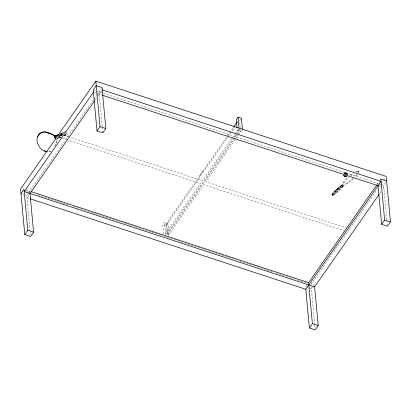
<?xml version="1.0" encoding="UTF-8"?>
<svg xmlns="http://www.w3.org/2000/svg" width="411" height="411" viewBox="0 0 411 411"><rect width="100%" height="100%" fill="white"/><g stroke="black" fill="none" stroke-linecap="round" stroke-linejoin="round"><path stroke-width="0.31" stroke-dasharray="2.06 1.54" d="M60.977 137.197L56.451 139.206L56.518 142.057L55.213 145.283M54.812 146.059L56.163 142.304L56.364 139.971L56.713 139.725M345.79 176.319L345.666 176.802L345.389 175.651M345.995 174.336L346.807 173.206L347.413 174.1M345.255 175.646L345.158 176.776L345.723 176.771M345.517 174.115L345.882 172.779L345.708 174.408L345.435 172.867L344.875 172.861A2.034 0.303 70.3 0 0 344.999 174.156M345.425 175.908L345.158 176.776M345.194 176.745L344.67 176.622L345.122 175.605M335.998 190.54C334.194 191.459 336.676 190.534 335.787 190.514M353.465 178.79A9.807 1.88 -40.2 0 1 348.215 182.833L343.236 186.096L341.87 186.111L341.371 185.525L343.421 182.289A9.807 1.88 -40.2 0 1 348.415 176.853M341.87 186.111L343.92 182.874A9.807 1.88 -40.2 0 1 349.314 177.084M345.918 173.951L346.37 172.933L345.846 172.81M345.774 174.192L346.37 172.933L346.802 173.252M345.065 175.795C345.183 177.172 343.365 176.17 344.192 175.579M30.404 234.558L26.782 195.502L28.118 193.586M28.451 193.103L93.528 99.786M93.898 99.257L96.462 95.583M96.826 95.054L101.368 88.545M29.335 194.424L26.992 197.778L30.044 198.78M95.208 99.96L96.672 97.859M98.137 95.758L101.579 90.821M163.655 234.234L162.807 225.069L164.559 222.551L167.95 223.666L168.967 234.66L167.693 234.244L166.779 224.38L227.566 137.207M199.72 175.677L203.913 169.666M167.046 235.349L165.946 224.108L233.309 127.513M227.869 136.771L234.501 127.261M167.95 223.666L166.193 226.184L162.807 225.069M240.748 119.272L239.69 120.783L240.317 127.508M164.878 234.558L200.45 183.547L68.247 140.161M231.819 138.564L202.459 180.67L70.255 137.284M232.184 138.039L234.753 134.356M235.123 133.827L238.38 129.162M236.048 134.757L166.861 233.967L165.582 233.551L164.559 222.551M236.402 134.248L238.606 131.088L238.437 129.244M167.693 234.244L239.433 131.361L239.202 128.895M168.269 235.667L203.835 184.662L343.837 230.607M235.205 139.678L205.844 181.785L345.841 227.73M235.575 139.149L238.144 135.466M238.508 134.942L242.115 129.768M306.925 285.085L305.589 287.006L305.692 288.142M377.098 184.457L379.502 181.01M379.841 180.527L380.843 179.088M310.973 284.361L377.437 189.05M379.271 186.424L380.735 184.323M381.1 183.799L383.299 180.645M383.663 180.121L385.128 178.02M313.403 286.035L311.394 288.912L306.75 287.387M313.737 285.553L314.405 284.597L311.502 283.641M386.854 219.931L383.638 185.315L385.98 181.955M379.821 193.365L381.285 191.264M382.754 189.163L383.853 187.586L378.043 185.68M344.747 175.595L344.233 176.35L344.67 176.622M346.031 174.023L346.807 173.206M334.6 191.593C336.409 190.262 333.763 192.43 334.924 191.588M337.261 189.409C335.695 190.411 336.815 189.661 337.215 189.409M334.646 191.593L335.206 191.218L334.837 191.593M344.716 175.862L344.233 176.35L343.627 175.456M332.586 195.79L333.095 195.785L333.064 195.441L331.939 194.418L331.43 194.424L341.469 185.13L342.569 185.51L343.139 186.491L342.039 186.106L332.586 195.79L331.425 194.424M343.067 186.096L338.376 191.136L333.095 195.785M331.461 194.768L336.193 189.779L341.546 185.52L341.469 185.13M332.484 194.757L341.983 185.125M63.659 133.2L63.494 133.441L63.684 132.984M343.139 186.491L338.376 191.136L333.064 195.441M337.672 189.101L337.888 188.952L337.282 189.096L337.729 189.101M343.95 173.488L344.798 172.897L345.882 172.779M347.09 176.067L345.666 176.802M335.931 190.509L335.474 190.863L335.833 190.509M331.944 194.418L342.569 185.51M342.63 186.496L332.037 195.451M346.55 174.233L347.156 173.581L346.129 174.125M352.967 178.204A9.807 1.88 -40.2 0 1 347.721 182.243L342.743 185.51L341.371 185.525M339.075 187.524L338.387 187.966L339.46 187.39L338.561 188.033L339.024 187.524M64.101 136.02L67.327 134.489L66.613 132.532M62.662 134.962L62.148 134.7L62.678 134.751M64.116 135.445L67.137 133.565M64.306 135.389L66.32 134.135L66.916 134.772M58.588 135.81C59.569 135.471 58.958 137.531 58.506 135.902M344.536 175.672L343.873 175.918M345.368 172.754L345.255 174.105M60.278 133.904L64.784 131.91M65.755 131.376L60.535 133.58L63.443 132.794M64.429 135.712L67.327 134.489M56.677 139.211L61.29 137.264L57.216 138.363M60.299 133.996L63.787 133.051M57.453 137.952L60.946 137.007M238.606 131.088L237.327 130.672L237.096 128.227M239.433 131.361L240.712 131.782L240.373 128.114M93.215 89.999L96.123 90.949M96.703 91.144L102.683 93.107M103.295 93.307L377.832 183.404L377.935 184.544M378.993 183.789L380.735 184.359M381.316 184.549L383.638 185.315M94.592 92.655L101.676 94.982M60.15 133.965L69.644 137.084M348.636 228.644L349.602 228.963M58.141 136.842L62.159 138.163M62.765 138.363L67.64 139.961M165.946 224.108L166.779 224.38M26.304 190.041L29.792 191.187L30.003 193.463M25.425 190.647L29.695 192.05M37.622 194.65L55.911 200.65M56.523 200.851L58.958 201.652M59.569 201.852L68.108 204.652M73.595 206.456L91.884 212.456M92.49 212.657L94.931 213.458M95.542 213.658L124.805 223.26M125.417 223.461L127.852 224.262M128.463 224.463L130.904 225.264M131.515 225.464L160.778 235.066M161.384 235.267L162.607 235.667M164.39 236.253L166.65 236.993M167.215 237.178L237.265 260.168M239.7 260.97L273.207 271.964M275.642 272.765L281.735 274.764M282.342 274.964L284.171 275.565M286.606 276.362L295.134 279.161M297.574 279.963L307.926 283.359M22.132 193.977L26.782 195.502M62.703 134.531C61.799 134.181 61.506 133.806 62.272 135.306M58.958 135.615L59.374 136.38L58.912 136.704L59.626 136.873L59.102 137.069L58.727 136.699M358.335 171.166L358.834 171.752M355.402 171.783A9.807 1.88 -40.2 0 1 357.693 171.048L358.192 171.634A9.807 1.88 -40.2 0 1 358.454 173.355M347.341 182.469L347.84 183.054M343.319 182.505L343.817 183.095M342.743 185.51L343.236 186.096M341.546 185.52L342.039 186.106M347.156 173.581L347.536 174.608M65.534 132.578L66.32 134.135M63.166 133.657L62.703 134.089M343.504 174.947L343.642 175.528M386.91 220.563L387.321 225.002M311.184 286.637L314.61 323.57M314.667 324.197L315.021 327.978M237.692 121.23L237.861 123.079M99.025 91.905L102.236 126.521M102.298 127.153L102.765 132.229M346.632 174.12A2.034 0.283 -20.9 0 1 346.725 174.562M344.048 175.518A2.034 0.283 -20.9 0 1 343.971 175.178M346.689 174.372A2.034 0.354 -5.8 0 1 347.418 174.711M346.714 176.268A2.034 0.37 55.2 0 1 346.226 176.201M344.397 173.54A2.034 0.37 55.2 0 1 345.394 173.992M346.237 176.221A2.034 0.303 70.3 0 1 345.523 175.625M344.829 172.861A2.034 0.303 70.3 0 1 345.517 173.93M344.757 174.033A2.034 0.416 24.7 0 1 345.225 174.197M343.956 173.627A2.034 0.406 40 0 1 344.541 173.601M344.896 173.812A2.034 0.406 40 0 1 345.297 174.084M357.467 174.721A9.807 1.88 -40.2 0 1 355.171 177.203M350.948 175.723A9.807 1.88 -40.2 0 1 354.159 173.396M356.399 172.122A9.807 1.88 -40.2 0 1 358.192 171.634M350.038 175.471A9.807 1.88 -40.2 0 1 353.188 173.123M357.693 171.048A9.807 1.88 -40.2 0 1 356.969 174.136M356.65 174.516A9.807 1.88 -40.2 0 1 353.748 177.495M51.026 150.965A9.807 8.21 55.1 0 1 46.458 151.407M50.676 151.212A9.807 8.21 55.1 0 1 47.296 151.798M61.599 135.368C61.141 136.93 59.749 133.426 60.643 134.803A0.529 0.442 55.1 0 1 60.91 134.613L61.599 135.368M59.276 135.43L59.687 136.426L59.559 135.389L60.396 136.118L59.872 135.085L59.276 135.43M61.419 135.389C60.587 136.103 60.91 133.775 61.419 135.389M333.866 192.502C335.248 191.778 334.23 191.547 333.866 192.502M338.541 188.202L338.073 188.644L338.541 188.202M336.229 190.067L336.707 190.062L336.229 190.067M337.77 188.644L338.109 188.644L337.77 188.644M61.331 133.955L62.056 135.399L61.331 133.955M60.078 134.561L59.996 134.818L60.078 134.561M60.247 134.921L60.617 136.02L60.247 134.921"/><path stroke-width="0.62" d="M102.288 95.182L378.043 185.68L381.629 224.365L387.439 226.271L390.45 221.955L386.227 176.447L95.804 81.131L20.55 189.045L24.773 234.553L30.578 236.464L33.589 232.143L30.003 193.463L94.473 101.008M20.971 193.596L23.982 189.281L27.784 230.237L24.773 234.553M93.425 92.275L24.192 191.557L314.615 286.868L318.206 325.553L315.196 329.869L309.385 327.963L305.799 289.282L381.054 181.364L102.247 89.865M97.017 130.955L93.215 89.999L96.225 85.683L102.036 87.589L105.833 128.545L102.827 132.861L97.017 130.955L100.027 126.639L95.804 81.131M242.469 129.265L241.447 118.265L238.061 117.156L236.304 119.673L237.039 127.616M233.654 127.02L236.962 122.278M309.385 327.963L312.396 323.647L308.599 282.691L376.733 184.981M314.615 286.868L379.091 194.418M381.629 224.365L384.639 220.049L380.843 179.088L386.648 180.994M47.296 151.798A9.807 8.21 55.1 0 1 38.428 145.211A9.807 8.21 55.1 0 1 38.655 134.68A9.807 8.21 55.1 0 1 48.226 133.015L50.348 133.313L54.617 135.573L54.689 137.279L55.47 138.836M48.698 133.323L52.207 134.464L54.267 135.82L54.617 135.573M54.689 137.279L58.711 134.777M54.879 136.092L58.84 134.335M54.529 136.339L59.138 134.392M100.027 126.639L105.833 128.545M384.639 220.049L390.45 221.955M31.01 191.588L308.599 282.691M30.044 198.78L305.799 289.282M27.784 230.237L33.589 232.143M312.396 323.647L318.206 325.553M49.048 133.077L48.575 132.768A9.807 8.21 55.1 0 0 37.673 136.986M54.267 135.82L55.315 137.896M238.061 117.156L239.079 128.15M45.862 151.269A9.807 8.21 55.1 0 1 44.105 150.606"/></g></svg>
